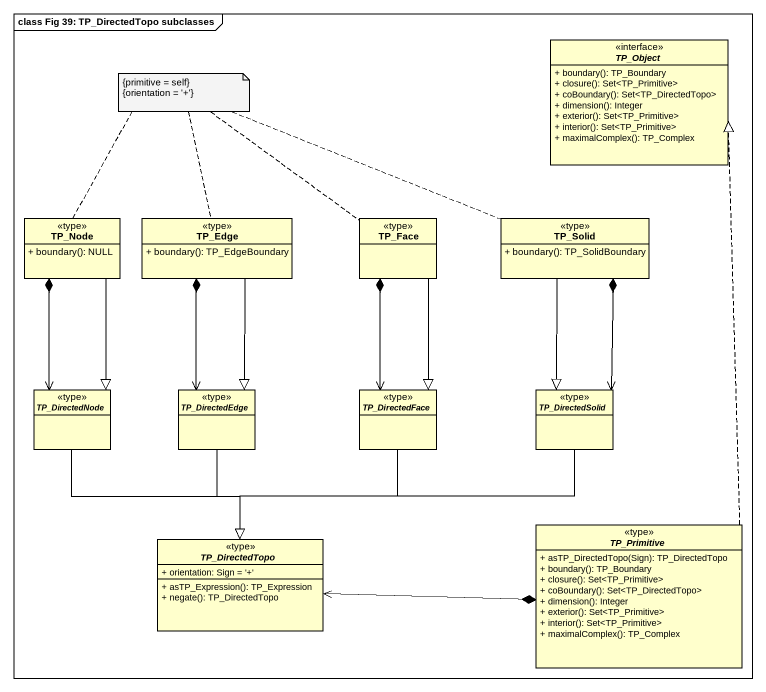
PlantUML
@startuml
mainframe class Fig 39: TP_DirectedTopo subclasses
hide circle
hide empty members
skinparam classAttributeIconSize 0
interface TP_Object <<interface>> {
  + boundary(): TP_Boundary
  + closure(): Set<TP_Primitive>
  + coBoundary(): Set<TP_DirectedTopo>
  + dimension(): Integer
  + exterior(): Set<TP_Primitive>
  + interior(): Set<TP_Primitive>
  + maximalComplex(): TP_Complex
}
class TP_Node <<type>> {
  + boundary(): NULL
}
class TP_Edge <<type>> {
  + boundary(): TP_EdgeBoundary
}
class TP_Face <<type>>
class TP_Solid <<type>> {
  + boundary(): TP_SolidBoundary
}
abstract class TP_DirectedNode <<type>>
abstract class TP_DirectedEdge <<type>>
abstract class TP_DirectedFace <<type>>
abstract class TP_DirectedSolid <<type>>
abstract class TP_DirectedTopo <<type>> {
  + orientation: Sign = '+'
  + asTP_Expression(): TP_Expression
  + negate(): TP_DirectedTopo
}
abstract class TP_Primitive <<type>> {
  + asTP_DirectedTopo(Sign): TP_DirectedTopo
  + boundary(): TP_Boundary
  + closure(): Set<TP_Primitive>
  + coBoundary(): Set<TP_DirectedTopo>
  + dimension(): Integer
  + exterior(): Set<TP_Primitive>
  + interior(): Set<TP_Primitive>
  + maximalComplex(): TP_Complex
}
TP_Node --|> TP_DirectedNode
TP_Edge --|> TP_DirectedEdge
TP_Face --|> TP_DirectedFace
TP_Solid *--> TP_DirectedSolid
TP_Solid --|> TP_DirectedSolid
TP_DirectedNode <-up-* TP_Node
TP_DirectedNode --|> TP_DirectedTopo
TP_DirectedEdge <-up-* TP_Edge
TP_DirectedEdge --|> TP_DirectedTopo
TP_DirectedFace <-up-* TP_Face
TP_DirectedFace --|> TP_DirectedTopo
TP_DirectedSolid -left-|> TP_DirectedTopo
TP_Primitive .up.|> TP_Object
TP_Primitive *-left-> TP_DirectedTopo
note as N1
  {primitive = self}
  {orientation = '+'}
end note
N1 .. TP_Face
N1 .. TP_Solid
N1 .. TP_Edge
N1 .. TP_Node
@enduml
